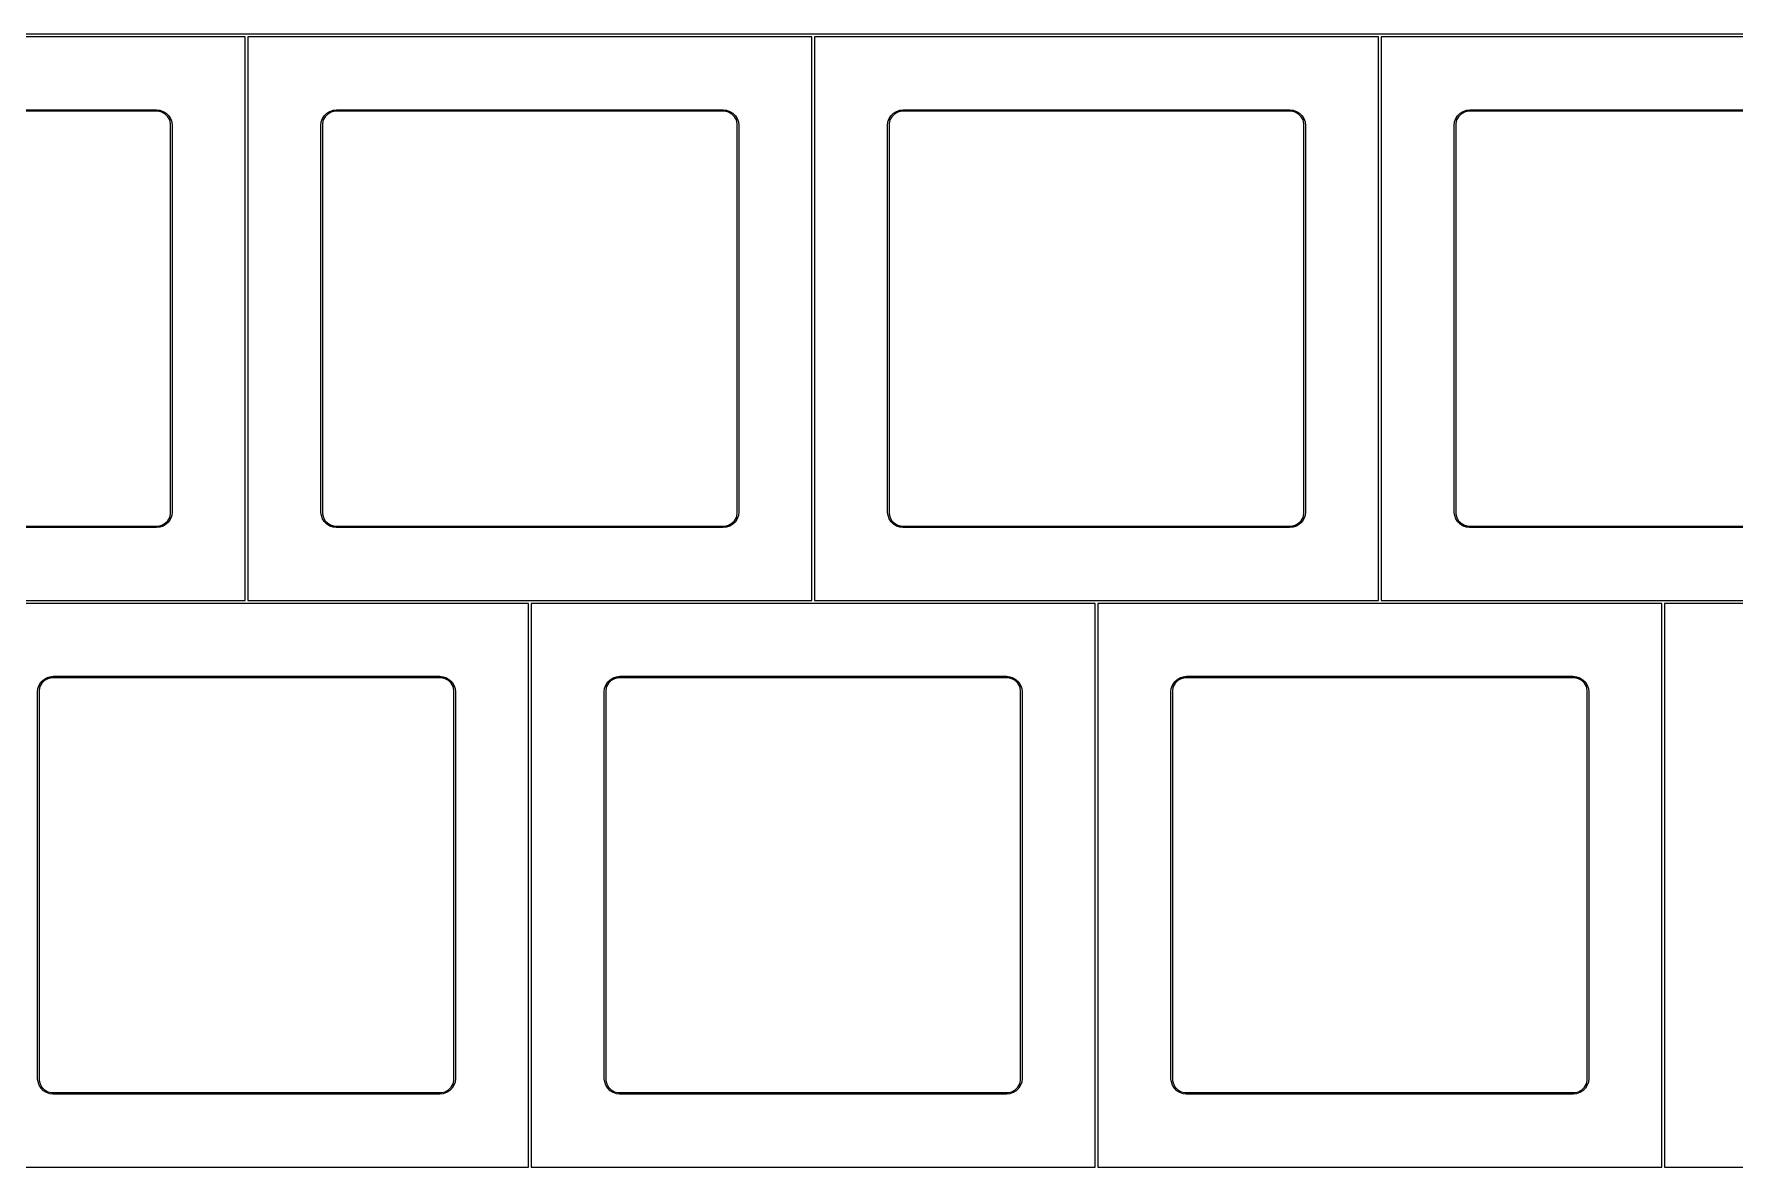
# Model space of a CAD drawing. Extents: x 116 to 435, y -379 to -284.
# Drawn here: x 313.7 to 370.8, y -322 to -283.9 of the extents above; entities that cross this region are included whole.
import ezdxf

# ---------------------------------------------------------------- set-up
doc = ezdxf.new("R2010")
doc.units = 0
doc.layers.add('BLACK', color=7, linetype='CONTINUOUS')

msp = doc.modelspace()

# ---------------------------------------------------------------- linework, layer by layer
at = {"layer": 'BLACK', "linetype": 'CONTINUOUS'}
for p, q in [((301.768599, -283.899286), (320.818599, -283.899286)), ((320.768599, -283.999286), (301.818599, -283.999286)), ((320.768599, -302.949286), (320.768599, -283.999286)), ((320.818599, -283.899286), (339.868599, -283.899286)), ((320.868599, -283.999286), (320.868599, -302.949286)), ((339.818599, -283.999286), (320.868599, -283.999286)), ((339.818599, -302.949286), (339.818599, -283.999286)), ((339.868599, -283.899286), (358.918599, -283.899286)), ((339.918599, -283.999286), (339.918599, -302.949286)), ((358.868599, -283.999286), (339.918599, -283.999286)), ((358.868599, -302.949286), (358.868599, -283.999286)), ((358.918599, -283.899286), (377.968599, -283.899286)), ((358.968599, -283.999286), (358.968599, -302.949286)), ((377.918599, -283.999286), (358.968599, -283.999286)), ((304.793599, -286.449286), (317.793599, -286.449286)), ((317.793599, -286.499286), (304.793599, -286.499286)), ((317.793599, -286.449286), (317.910424, -286.462449)), ((317.856135, -286.499286), (317.793599, -286.499286)), ((317.976945, -286.531656), (317.856135, -286.499286)), ((317.910424, -286.462449), (318.021391, -286.501277)), ((318.085261, -286.59419), (317.976945, -286.531656)), ((318.021391, -286.501277), (318.120935, -286.563823)), ((318.173701, -286.682628), (318.085261, -286.59419)), ((318.120935, -286.563823), (318.204067, -286.646952)), ((318.236239, -286.790942), (318.173701, -286.682628)), ((318.204067, -286.646952), (318.266617, -286.746495)), ((318.268613, -286.911751), (318.236239, -286.790942)), ((318.266617, -286.746495), (318.305448, -286.857461)), ((318.305448, -286.857461), (318.318614, -286.974285)), ((323.318599, -286.974285), (323.331765, -286.857464)), ((323.331765, -286.857464), (323.370595, -286.746501)), ((323.400973, -286.790947), (323.3686, -286.911753)), ((323.370595, -286.746501), (323.433143, -286.646961)), ((323.463509, -286.682637), (323.400973, -286.790947)), ((323.433143, -286.646961), (323.516272, -286.563834)), ((323.551946, -286.594201), (323.463509, -286.682637)), ((323.516272, -286.563834), (323.615814, -286.501289)), ((323.660259, -286.531668), (323.551946, -286.594201)), ((323.615814, -286.501289), (323.726777, -286.462462)), ((323.781065, -286.499299), (323.660259, -286.531668)), ((323.726777, -286.462462), (323.843448, -286.449315)), ((323.843599, -286.499299), (323.781065, -286.499299)), ((323.843448, -286.449315), (323.843599, -286.449286)), ((323.843599, -286.449286), (336.843599, -286.449286)), ((323.843599, -286.499286), (323.843599, -286.499299)), ((336.843599, -286.499286), (323.843599, -286.499286)), ((336.843599, -286.449286), (336.960424, -286.462449)), ((336.906135, -286.499286), (336.843599, -286.499286)), ((337.026945, -286.531656), (336.906135, -286.499286)), ((336.960424, -286.462449), (337.071391, -286.501277)), ((337.135261, -286.59419), (337.026945, -286.531656)), ((337.071391, -286.501277), (337.170935, -286.563823)), ((337.223701, -286.682628), (337.135261, -286.59419)), ((337.170935, -286.563823), (337.254067, -286.646952)), ((337.286239, -286.790942), (337.223701, -286.682628)), ((337.254067, -286.646952), (337.316617, -286.746495)), ((337.318613, -286.911751), (337.286239, -286.790942)), ((337.316617, -286.746495), (337.355448, -286.857461)), ((337.355448, -286.857461), (337.368614, -286.974285)), ((342.368599, -286.974285), (342.381765, -286.857464)), ((342.381765, -286.857464), (342.420595, -286.746501)), ((342.450973, -286.790947), (342.4186, -286.911753)), ((342.420595, -286.746501), (342.483143, -286.646961)), ((342.513509, -286.682637), (342.450973, -286.790947)), ((342.483143, -286.646961), (342.566272, -286.563834)), ((342.601946, -286.594201), (342.513509, -286.682637)), ((342.566272, -286.563834), (342.665814, -286.501289)), ((342.710259, -286.531668), (342.601946, -286.594201)), ((342.665814, -286.501289), (342.776777, -286.462462)), ((342.831065, -286.499299), (342.710259, -286.531668)), ((342.776777, -286.462462), (342.893448, -286.449315)), ((342.893599, -286.499299), (342.831065, -286.499299)), ((342.893448, -286.449315), (342.893599, -286.449286)), ((342.893599, -286.449286), (355.893599, -286.449286)), ((342.893599, -286.499286), (342.893599, -286.499299)), ((355.893599, -286.499286), (342.893599, -286.499286)), ((355.893599, -286.449286), (356.010424, -286.462449)), ((355.956135, -286.499286), (355.893599, -286.499286)), ((356.076945, -286.531656), (355.956135, -286.499286)), ((356.010424, -286.462449), (356.121391, -286.501277)), ((356.185261, -286.59419), (356.076945, -286.531656)), ((356.121391, -286.501277), (356.220935, -286.563823)), ((356.273701, -286.682628), (356.185261, -286.59419)), ((356.220935, -286.563823), (356.304067, -286.646952)), ((356.336239, -286.790942), (356.273701, -286.682628)), ((356.304067, -286.646952), (356.366617, -286.746495)), ((356.368613, -286.911751), (356.336239, -286.790942)), ((356.366617, -286.746495), (356.405448, -286.857461)), ((356.405448, -286.857461), (356.418614, -286.974285)), ((361.418599, -286.974285), (361.431765, -286.857464)), ((361.431765, -286.857464), (361.470595, -286.746501)), ((361.500973, -286.790947), (361.4686, -286.911753)), ((361.470595, -286.746501), (361.533143, -286.646961)), ((361.563509, -286.682637), (361.500973, -286.790947)), ((361.533143, -286.646961), (361.616272, -286.563834)), ((361.651946, -286.594201), (361.563509, -286.682637)), ((361.616272, -286.563834), (361.715814, -286.501289)), ((361.760259, -286.531668), (361.651946, -286.594201)), ((361.715814, -286.501289), (361.826777, -286.462462)), ((361.881065, -286.499299), (361.760259, -286.531668)), ((361.826777, -286.462462), (361.943448, -286.449315)), ((361.943599, -286.499299), (361.881065, -286.499299)), ((361.943448, -286.449315), (361.943599, -286.449286)), ((361.943599, -286.449286), (374.943599, -286.449286)), ((361.943599, -286.499286), (361.943599, -286.499299)), ((374.943599, -286.499286), (361.943599, -286.499286)), ((318.268599, -286.974286), (318.268613, -286.97421)), ((318.268599, -299.974286), (318.268599, -286.974286)), ((318.268613, -286.97421), (318.268613, -286.911751)), ((318.318614, -286.974285), (318.318599, -286.974285)), ((318.318599, -286.974285), (318.318599, -286.974286)), ((318.318599, -286.974286), (318.318599, -299.974285)), ((323.318599, -286.974286), (323.318599, -286.974285)), ((323.318599, -299.974286), (323.318599, -286.974286)), ((323.3686, -286.911753), (323.368599, -286.974285)), ((323.368599, -286.974285), (323.368599, -286.974286)), ((323.368599, -286.974286), (323.368599, -299.964663)), ((337.318599, -286.974286), (337.318613, -286.97421)), ((337.318599, -299.974286), (337.318599, -286.974286)), ((337.318613, -286.97421), (337.318613, -286.911751)), ((337.368614, -286.974285), (337.368599, -286.974285)), ((337.368599, -286.974285), (337.368599, -286.974286)), ((337.368599, -286.974286), (337.368599, -299.974285)), ((342.368599, -286.974286), (342.368599, -286.974285)), ((342.368599, -299.974286), (342.368599, -286.974286)), ((342.4186, -286.911753), (342.418599, -286.974285)), ((342.418599, -286.974285), (342.418599, -286.974286)), ((342.418599, -286.974286), (342.418599, -299.964663)), ((356.368599, -286.974286), (356.368613, -286.97421)), ((356.368599, -299.974286), (356.368599, -286.974286)), ((356.368613, -286.97421), (356.368613, -286.911751)), ((356.418614, -286.974285), (356.418599, -286.974285)), ((356.418599, -286.974285), (356.418599, -286.974286)), ((356.418599, -286.974286), (356.418599, -299.974285)), ((361.418599, -286.974286), (361.418599, -286.974285)), ((361.418599, -299.974286), (361.418599, -286.974286)), ((361.4686, -286.911753), (361.468599, -286.974285)), ((361.468599, -286.974285), (361.468599, -286.974286)), ((361.468599, -286.974286), (361.468599, -299.964663)), ((318.236233, -300.157634), (318.268601, -300.036823)), ((318.268599, -299.974287), (318.268599, -299.974286)), ((318.268601, -300.036823), (318.268599, -299.974287)), ((318.318599, -299.974285), (318.305439, -300.091111)), ((323.320502, -299.983853), (323.318599, -299.974286)), ((323.322903, -299.986254), (323.320502, -299.983853)), ((323.334585, -300.089985), (323.322903, -299.986254)), ((323.368599, -299.964663), (323.371363, -299.973171)), ((323.371363, -299.973171), (323.37143, -299.973172)), ((323.37143, -299.973172), (323.371427, -300.035702)), ((323.371427, -300.035702), (323.403787, -300.156503)), ((337.286233, -300.157634), (337.318601, -300.036823)), ((337.318599, -299.974287), (337.318599, -299.974286)), ((337.318601, -300.036823), (337.318599, -299.974287)), ((337.368599, -299.974285), (337.355439, -300.091111)), ((342.370502, -299.983853), (342.368599, -299.974286)), ((342.372903, -299.986254), (342.370502, -299.983853)), ((342.384585, -300.089985), (342.372903, -299.986254)), ((342.418599, -299.964663), (342.421363, -299.973171)), ((342.421363, -299.973171), (342.42143, -299.973172)), ((342.42143, -299.973172), (342.421427, -300.035702)), ((342.421427, -300.035702), (342.453787, -300.156503)), ((356.336233, -300.157634), (356.368601, -300.036823)), ((356.368599, -299.974287), (356.368599, -299.974286)), ((356.368601, -300.036823), (356.368599, -299.974287)), ((356.418599, -299.974285), (356.405439, -300.091111)), ((361.420502, -299.983853), (361.418599, -299.974286)), ((361.422903, -299.986254), (361.420502, -299.983853)), ((361.434585, -300.089985), (361.422903, -299.986254)), ((361.468599, -299.964663), (361.471363, -299.973171)), ((361.471363, -299.973171), (361.47143, -299.973172)), ((361.47143, -299.973172), (361.471427, -300.035702)), ((361.471427, -300.035702), (361.503787, -300.156503)), ((317.793599, -300.499286), (304.793599, -300.499286)), ((304.799799, -300.449286), (317.793599, -300.449286)), ((317.793599, -300.449286), (317.793664, -300.449299)), ((317.910424, -300.486136), (317.793599, -300.499299)), ((317.793599, -300.499299), (317.793599, -300.499286)), ((317.793664, -300.449299), (317.856135, -300.449299)), ((317.856135, -300.449299), (317.976945, -300.416928)), ((318.021392, -300.447306), (317.910424, -300.486136)), ((317.976945, -300.416928), (318.08526, -300.354391)), ((318.120936, -300.384757), (318.021392, -300.447306)), ((318.08526, -300.354391), (318.173699, -300.26595)), ((318.204066, -300.301625), (318.120936, -300.384757)), ((318.173699, -300.26595), (318.236233, -300.157634)), ((318.266612, -300.202079), (318.204066, -300.301625)), ((318.305439, -300.091111), (318.266612, -300.202079)), ((323.373404, -300.200946), (323.334585, -300.089985)), ((323.43594, -300.300486), (323.373404, -300.200946)), ((323.403787, -300.156503), (323.466311, -300.264813)), ((323.519059, -300.383616), (323.43594, -300.300486)), ((323.466311, -300.264813), (323.554736, -300.35325)), ((323.618591, -300.446166), (323.519059, -300.383616)), ((323.554736, -300.35325), (323.663037, -300.415788)), ((323.729546, -300.484999), (323.618591, -300.446166)), ((323.663037, -300.415788), (323.783834, -300.448165)), ((323.833352, -300.496703), (323.729546, -300.484999)), ((323.783834, -300.448165), (323.846365, -300.44817)), ((323.834032, -300.497383), (323.833352, -300.496703)), ((323.843599, -300.499286), (323.834032, -300.497383)), ((336.843599, -300.499286), (323.843599, -300.499286)), ((323.846365, -300.44817), (323.849799, -300.449286)), ((323.849799, -300.449286), (336.843599, -300.449286)), ((336.843599, -300.449286), (336.843664, -300.449299)), ((336.960424, -300.486136), (336.843599, -300.499299)), ((336.843599, -300.499299), (336.843599, -300.499286)), ((336.843664, -300.449299), (336.906135, -300.449299)), ((336.906135, -300.449299), (337.026945, -300.416928)), ((337.071392, -300.447306), (336.960424, -300.486136)), ((337.026945, -300.416928), (337.13526, -300.354391)), ((337.170936, -300.384757), (337.071392, -300.447306)), ((337.13526, -300.354391), (337.223699, -300.26595)), ((337.254066, -300.301625), (337.170936, -300.384757)), ((337.223699, -300.26595), (337.286233, -300.157634)), ((337.316612, -300.202079), (337.254066, -300.301625)), ((337.355439, -300.091111), (337.316612, -300.202079)), ((342.423404, -300.200946), (342.384585, -300.089985)), ((342.48594, -300.300486), (342.423404, -300.200946)), ((342.453787, -300.156503), (342.516311, -300.264813)), ((342.569059, -300.383616), (342.48594, -300.300486)), ((342.516311, -300.264813), (342.604736, -300.35325)), ((342.668591, -300.446166), (342.569059, -300.383616)), ((342.604736, -300.35325), (342.713037, -300.415788)), ((342.779546, -300.484999), (342.668591, -300.446166)), ((342.713037, -300.415788), (342.833834, -300.448165)), ((342.883352, -300.496703), (342.779546, -300.484999)), ((342.833834, -300.448165), (342.896365, -300.44817)), ((342.884032, -300.497383), (342.883352, -300.496703)), ((342.893599, -300.499286), (342.884032, -300.497383)), ((355.893599, -300.499286), (342.893599, -300.499286)), ((342.896365, -300.44817), (342.899799, -300.449286)), ((342.899799, -300.449286), (355.893599, -300.449286)), ((355.893599, -300.449286), (355.893664, -300.449299)), ((356.010424, -300.486136), (355.893599, -300.499299)), ((355.893599, -300.499299), (355.893599, -300.499286)), ((355.893664, -300.449299), (355.956135, -300.449299)), ((355.956135, -300.449299), (356.076945, -300.416928)), ((356.121392, -300.447306), (356.010424, -300.486136)), ((356.076945, -300.416928), (356.18526, -300.354391)), ((356.220936, -300.384757), (356.121392, -300.447306)), ((356.18526, -300.354391), (356.273699, -300.26595)), ((356.304066, -300.301625), (356.220936, -300.384757)), ((356.273699, -300.26595), (356.336233, -300.157634)), ((356.366612, -300.202079), (356.304066, -300.301625)), ((356.405439, -300.091111), (356.366612, -300.202079)), ((361.473404, -300.200946), (361.434585, -300.089985)), ((361.53594, -300.300486), (361.473404, -300.200946)), ((361.503787, -300.156503), (361.566311, -300.264813)), ((361.619059, -300.383616), (361.53594, -300.300486)), ((361.566311, -300.264813), (361.654736, -300.35325)), ((361.718591, -300.446166), (361.619059, -300.383616)), ((361.654736, -300.35325), (361.763037, -300.415788)), ((361.829546, -300.484999), (361.718591, -300.446166)), ((361.763037, -300.415788), (361.883834, -300.448165)), ((361.933352, -300.496703), (361.829546, -300.484999)), ((361.883834, -300.448165), (361.946365, -300.44817)), ((361.934032, -300.497383), (361.933352, -300.496703)), ((361.943599, -300.499286), (361.934032, -300.497383)), ((374.943599, -300.499286), (361.943599, -300.499286)), ((361.946365, -300.44817), (361.949799, -300.449286)), ((361.949799, -300.449286), (374.943599, -300.449286)), ((311.293599, -302.949286), (320.768599, -302.949286)), ((320.818599, -303.049286), (311.343599, -303.049286)), ((330.293599, -303.049286), (320.818599, -303.049286)), ((320.868599, -302.949286), (330.343599, -302.949286)), ((330.293599, -321.999286), (330.293599, -303.049286)), ((330.343599, -302.949286), (339.818599, -302.949286)), ((330.393599, -303.049286), (330.393599, -321.999286)), ((339.868599, -303.049286), (330.393599, -303.049286)), ((349.343599, -303.049286), (339.868599, -303.049286)), ((339.918599, -302.949286), (349.393599, -302.949286)), ((349.343599, -321.999286), (349.343599, -303.049286)), ((349.393599, -302.949286), (358.868599, -302.949286)), ((349.443599, -303.049286), (349.443599, -321.999286)), ((358.918599, -303.049286), (349.443599, -303.049286)), ((368.393599, -303.049286), (358.918599, -303.049286)), ((358.968599, -302.949286), (368.443599, -302.949286)), ((368.393599, -321.999286), (368.393599, -303.049286)), ((368.443599, -302.949286), (377.918599, -302.949286)), ((368.493599, -303.049286), (368.493599, -321.999286)), ((377.968599, -303.049286), (368.493599, -303.049286)), ((313.845595, -305.796501), (313.908143, -305.696961)), ((313.938509, -305.732637), (313.875973, -305.840947)), ((313.908143, -305.696961), (313.991272, -305.613834)), ((314.026946, -305.644201), (313.938509, -305.732637)), ((313.991272, -305.613834), (314.090814, -305.551289)), ((314.135259, -305.581668), (314.026946, -305.644201)), ((314.090814, -305.551289), (314.201777, -305.512462)), ((314.256065, -305.549299), (314.135259, -305.581668)), ((314.201777, -305.512462), (314.318448, -305.499315)), ((314.318599, -305.549299), (314.256065, -305.549299)), ((314.318448, -305.499315), (314.318599, -305.499286)), ((314.318599, -305.499286), (327.318599, -305.499286)), ((314.318599, -305.549286), (314.318599, -305.549299)), ((327.318599, -305.549286), (314.318599, -305.549286)), ((327.318599, -305.499286), (327.435424, -305.512449)), ((327.381135, -305.549286), (327.318599, -305.549286)), ((327.501945, -305.581656), (327.381135, -305.549286)), ((327.435424, -305.512449), (327.546391, -305.551277)), ((327.610261, -305.64419), (327.501945, -305.581656)), ((327.546391, -305.551277), (327.645935, -305.613823)), ((327.698701, -305.732628), (327.610261, -305.64419)), ((327.645935, -305.613823), (327.729067, -305.696952)), ((327.761239, -305.840942), (327.698701, -305.732628)), ((327.729067, -305.696952), (327.791617, -305.796495)), ((332.895595, -305.796501), (332.958143, -305.696961)), ((332.988509, -305.732637), (332.925973, -305.840947)), ((332.958143, -305.696961), (333.041272, -305.613834)), ((333.076946, -305.644201), (332.988509, -305.732637)), ((333.041272, -305.613834), (333.140814, -305.551289)), ((333.185259, -305.581668), (333.076946, -305.644201)), ((333.140814, -305.551289), (333.251777, -305.512462)), ((333.306065, -305.549299), (333.185259, -305.581668)), ((333.251777, -305.512462), (333.368448, -305.499315)), ((333.368599, -305.549299), (333.306065, -305.549299)), ((333.368448, -305.499315), (333.368599, -305.499286)), ((333.368599, -305.499286), (346.368599, -305.499286)), ((333.368599, -305.549286), (333.368599, -305.549299)), ((346.368599, -305.549286), (333.368599, -305.549286)), ((346.368599, -305.499286), (346.485424, -305.512449)), ((346.431135, -305.549286), (346.368599, -305.549286)), ((346.551945, -305.581656), (346.431135, -305.549286)), ((346.485424, -305.512449), (346.596391, -305.551277)), ((346.660261, -305.64419), (346.551945, -305.581656)), ((346.596391, -305.551277), (346.695935, -305.613823)), ((346.748701, -305.732628), (346.660261, -305.64419)), ((346.695935, -305.613823), (346.779067, -305.696952)), ((346.811239, -305.840942), (346.748701, -305.732628)), ((346.779067, -305.696952), (346.841617, -305.796495)), ((351.945595, -305.796501), (352.008143, -305.696961)), ((352.038509, -305.732637), (351.975973, -305.840947)), ((352.008143, -305.696961), (352.091272, -305.613834)), ((352.126946, -305.644201), (352.038509, -305.732637)), ((352.091272, -305.613834), (352.190814, -305.551289)), ((352.235259, -305.581668), (352.126946, -305.644201)), ((352.190814, -305.551289), (352.301777, -305.512462)), ((352.356065, -305.549299), (352.235259, -305.581668)), ((352.301777, -305.512462), (352.418448, -305.499315)), ((352.418599, -305.549299), (352.356065, -305.549299)), ((352.418448, -305.499315), (352.418599, -305.499286)), ((352.418599, -305.499286), (365.418599, -305.499286)), ((352.418599, -305.549286), (352.418599, -305.549299)), ((365.418599, -305.549286), (352.418599, -305.549286)), ((365.418599, -305.499286), (365.535424, -305.512449)), ((365.481135, -305.549286), (365.418599, -305.549286)), ((365.601945, -305.581656), (365.481135, -305.549286)), ((365.535424, -305.512449), (365.646391, -305.551277)), ((365.710261, -305.64419), (365.601945, -305.581656)), ((365.646391, -305.551277), (365.745935, -305.613823)), ((365.798701, -305.732628), (365.710261, -305.64419)), ((365.745935, -305.613823), (365.829067, -305.696952)), ((365.861239, -305.840942), (365.798701, -305.732628)), ((365.829067, -305.696952), (365.891617, -305.796495)), ((313.793599, -306.024285), (313.806765, -305.907464)), ((313.793599, -306.024286), (313.793599, -306.024285)), ((313.793599, -319.024286), (313.793599, -306.024286)), ((313.806765, -305.907464), (313.845595, -305.796501)), ((313.8436, -305.961753), (313.843599, -306.024285)), ((313.843599, -306.024285), (313.843599, -306.024286)), ((313.843599, -306.024286), (313.843599, -319.014663)), ((313.875973, -305.840947), (313.8436, -305.961753)), ((327.793613, -305.961751), (327.761239, -305.840942)), ((327.791617, -305.796495), (327.830448, -305.907461)), ((327.793599, -306.024286), (327.793613, -306.02421)), ((327.793599, -319.024286), (327.793599, -306.024286)), ((327.793613, -306.02421), (327.793613, -305.961751)), ((327.830448, -305.907461), (327.843614, -306.024285)), ((327.843614, -306.024285), (327.843599, -306.024285)), ((327.843599, -306.024285), (327.843599, -306.024286)), ((327.843599, -306.024286), (327.843599, -319.024285)), ((332.843599, -306.024285), (332.856765, -305.907464)), ((332.843599, -306.024286), (332.843599, -306.024285)), ((332.843599, -319.024286), (332.843599, -306.024286)), ((332.856765, -305.907464), (332.895595, -305.796501)), ((332.8936, -305.961753), (332.893599, -306.024285)), ((332.893599, -306.024285), (332.893599, -306.024286)), ((332.893599, -306.024286), (332.893599, -319.014663)), ((332.925973, -305.840947), (332.8936, -305.961753)), ((346.843613, -305.961751), (346.811239, -305.840942)), ((346.841617, -305.796495), (346.880448, -305.907461)), ((346.843599, -306.024286), (346.843613, -306.02421)), ((346.843599, -319.024286), (346.843599, -306.024286)), ((346.843613, -306.02421), (346.843613, -305.961751)), ((346.880448, -305.907461), (346.893614, -306.024285)), ((346.893614, -306.024285), (346.893599, -306.024285)), ((346.893599, -306.024285), (346.893599, -306.024286)), ((346.893599, -306.024286), (346.893599, -319.024285)), ((351.893599, -306.024285), (351.906765, -305.907464)), ((351.893599, -306.024286), (351.893599, -306.024285)), ((351.893599, -319.024286), (351.893599, -306.024286)), ((351.906765, -305.907464), (351.945595, -305.796501)), ((351.9436, -305.961753), (351.943599, -306.024285)), ((351.943599, -306.024285), (351.943599, -306.024286)), ((351.943599, -306.024286), (351.943599, -319.014663)), ((351.975973, -305.840947), (351.9436, -305.961753)), ((365.893613, -305.961751), (365.861239, -305.840942)), ((365.891617, -305.796495), (365.930448, -305.907461)), ((365.893599, -306.024286), (365.893613, -306.02421)), ((365.893599, -319.024286), (365.893599, -306.024286)), ((365.893613, -306.02421), (365.893613, -305.961751)), ((365.930448, -305.907461), (365.943614, -306.024285)), ((365.943614, -306.024285), (365.943599, -306.024285)), ((365.943599, -306.024285), (365.943599, -306.024286)), ((365.943599, -306.024286), (365.943599, -319.024285)), ((313.795502, -319.033853), (313.793599, -319.024286)), ((313.797903, -319.036254), (313.795502, -319.033853)), ((313.809585, -319.139985), (313.797903, -319.036254)), ((313.848404, -319.250946), (313.809585, -319.139985)), ((313.843599, -319.014663), (313.846363, -319.023171)), ((313.846363, -319.023171), (313.84643, -319.023172)), ((313.84643, -319.023172), (313.846427, -319.085702)), ((313.846427, -319.085702), (313.878787, -319.206503)), ((313.91094, -319.350486), (313.848404, -319.250946)), ((313.878787, -319.206503), (313.941311, -319.314813)), ((313.994059, -319.433616), (313.91094, -319.350486)), ((313.941311, -319.314813), (314.029736, -319.40325)), ((314.093591, -319.496166), (313.994059, -319.433616)), ((314.029736, -319.40325), (314.138037, -319.465788)), ((314.138037, -319.465788), (314.258834, -319.498165)), ((327.381135, -319.499299), (327.501945, -319.466928)), ((327.501945, -319.466928), (327.61026, -319.404391)), ((327.645936, -319.434757), (327.546392, -319.497306)), ((327.61026, -319.404391), (327.698699, -319.31595)), ((327.729066, -319.351625), (327.645936, -319.434757)), ((327.698699, -319.31595), (327.761233, -319.207634)), ((327.791612, -319.252079), (327.729066, -319.351625)), ((327.761233, -319.207634), (327.793601, -319.086823)), ((327.830439, -319.141111), (327.791612, -319.252079)), ((327.793599, -319.024287), (327.793599, -319.024286)), ((327.793601, -319.086823), (327.793599, -319.024287)), ((327.843599, -319.024285), (327.830439, -319.141111)), ((332.845502, -319.033853), (332.843599, -319.024286)), ((332.847903, -319.036254), (332.845502, -319.033853)), ((332.859585, -319.139985), (332.847903, -319.036254)), ((332.898404, -319.250946), (332.859585, -319.139985)), ((332.893599, -319.014663), (332.896363, -319.023171)), ((332.896363, -319.023171), (332.89643, -319.023172)), ((332.89643, -319.023172), (332.896427, -319.085702)), ((332.896427, -319.085702), (332.928787, -319.206503)), ((332.96094, -319.350486), (332.898404, -319.250946)), ((332.928787, -319.206503), (332.991311, -319.314813)), ((333.044059, -319.433616), (332.96094, -319.350486)), ((332.991311, -319.314813), (333.079736, -319.40325)), ((333.143591, -319.496166), (333.044059, -319.433616)), ((333.079736, -319.40325), (333.188037, -319.465788)), ((333.188037, -319.465788), (333.308834, -319.498165)), ((346.431135, -319.499299), (346.551945, -319.466928)), ((346.551945, -319.466928), (346.66026, -319.404391)), ((346.695936, -319.434757), (346.596392, -319.497306)), ((346.66026, -319.404391), (346.748699, -319.31595)), ((346.779066, -319.351625), (346.695936, -319.434757)), ((346.748699, -319.31595), (346.811233, -319.207634)), ((346.841612, -319.252079), (346.779066, -319.351625)), ((346.811233, -319.207634), (346.843601, -319.086823)), ((346.880439, -319.141111), (346.841612, -319.252079)), ((346.843599, -319.024287), (346.843599, -319.024286)), ((346.843601, -319.086823), (346.843599, -319.024287)), ((346.893599, -319.024285), (346.880439, -319.141111)), ((351.895502, -319.033853), (351.893599, -319.024286)), ((351.897903, -319.036254), (351.895502, -319.033853)), ((351.909585, -319.139985), (351.897903, -319.036254)), ((351.948404, -319.250946), (351.909585, -319.139985)), ((351.943599, -319.014663), (351.946363, -319.023171)), ((351.946363, -319.023171), (351.94643, -319.023172)), ((351.94643, -319.023172), (351.946427, -319.085702)), ((351.946427, -319.085702), (351.978787, -319.206503)), ((352.01094, -319.350486), (351.948404, -319.250946)), ((351.978787, -319.206503), (352.041311, -319.314813)), ((352.094059, -319.433616), (352.01094, -319.350486)), ((352.041311, -319.314813), (352.129736, -319.40325)), ((352.193591, -319.496166), (352.094059, -319.433616)), ((352.129736, -319.40325), (352.238037, -319.465788)), ((352.238037, -319.465788), (352.358834, -319.498165)), ((365.481135, -319.499299), (365.601945, -319.466928)), ((365.601945, -319.466928), (365.71026, -319.404391)), ((365.745936, -319.434757), (365.646392, -319.497306)), ((365.71026, -319.404391), (365.798699, -319.31595)), ((365.829066, -319.351625), (365.745936, -319.434757)), ((365.798699, -319.31595), (365.861233, -319.207634)), ((365.891612, -319.252079), (365.829066, -319.351625)), ((365.861233, -319.207634), (365.893601, -319.086823)), ((365.930439, -319.141111), (365.891612, -319.252079)), ((365.893599, -319.024287), (365.893599, -319.024286)), ((365.893601, -319.086823), (365.893599, -319.024287)), ((365.943599, -319.024285), (365.930439, -319.141111)), ((314.204546, -319.534999), (314.093591, -319.496166)), ((314.308352, -319.546703), (314.204546, -319.534999)), ((314.258834, -319.498165), (314.321365, -319.49817)), ((314.309032, -319.547383), (314.308352, -319.546703)), ((314.318599, -319.549286), (314.309032, -319.547383)), ((327.318599, -319.549286), (314.318599, -319.549286)), ((314.321365, -319.49817), (314.324799, -319.499286)), ((314.324799, -319.499286), (327.318599, -319.499286)), ((327.318599, -319.499286), (327.318664, -319.499299)), ((327.435424, -319.536136), (327.318599, -319.549299)), ((327.318599, -319.549299), (327.318599, -319.549286)), ((327.318664, -319.499299), (327.381135, -319.499299)), ((327.546392, -319.497306), (327.435424, -319.536136)), ((333.254546, -319.534999), (333.143591, -319.496166)), ((333.358352, -319.546703), (333.254546, -319.534999)), ((333.308834, -319.498165), (333.371365, -319.49817)), ((333.359032, -319.547383), (333.358352, -319.546703)), ((333.368599, -319.549286), (333.359032, -319.547383)), ((346.368599, -319.549286), (333.368599, -319.549286)), ((333.371365, -319.49817), (333.374799, -319.499286)), ((333.374799, -319.499286), (346.368599, -319.499286)), ((346.368599, -319.499286), (346.368664, -319.499299)), ((346.485424, -319.536136), (346.368599, -319.549299)), ((346.368599, -319.549299), (346.368599, -319.549286)), ((346.368664, -319.499299), (346.431135, -319.499299)), ((346.596392, -319.497306), (346.485424, -319.536136)), ((352.304546, -319.534999), (352.193591, -319.496166)), ((352.408352, -319.546703), (352.304546, -319.534999)), ((352.358834, -319.498165), (352.421365, -319.49817)), ((352.409032, -319.547383), (352.408352, -319.546703)), ((352.418599, -319.549286), (352.409032, -319.547383)), ((365.418599, -319.549286), (352.418599, -319.549286)), ((352.421365, -319.49817), (352.424799, -319.499286)), ((352.424799, -319.499286), (365.418599, -319.499286)), ((365.418599, -319.499286), (365.418664, -319.499299)), ((365.535424, -319.536136), (365.418599, -319.549299)), ((365.418599, -319.549299), (365.418599, -319.549286)), ((365.418664, -319.499299), (365.481135, -319.499299)), ((365.646392, -319.497306), (365.535424, -319.536136)), ((311.343599, -321.999286), (316.056099, -321.999286)), ((316.056099, -321.999286), (330.293599, -321.999286)), ((330.393599, -321.999286), (335.106099, -321.999286)), ((335.106099, -321.999286), (349.343599, -321.999286)), ((349.443599, -321.999286), (354.156099, -321.999286)), ((354.156099, -321.999286), (368.393599, -321.999286)), ((368.493599, -321.999286), (373.206099, -321.999286))]:
    msp.add_line(p, q, dxfattribs=at)

doc.saveas('drawing.dxf')
